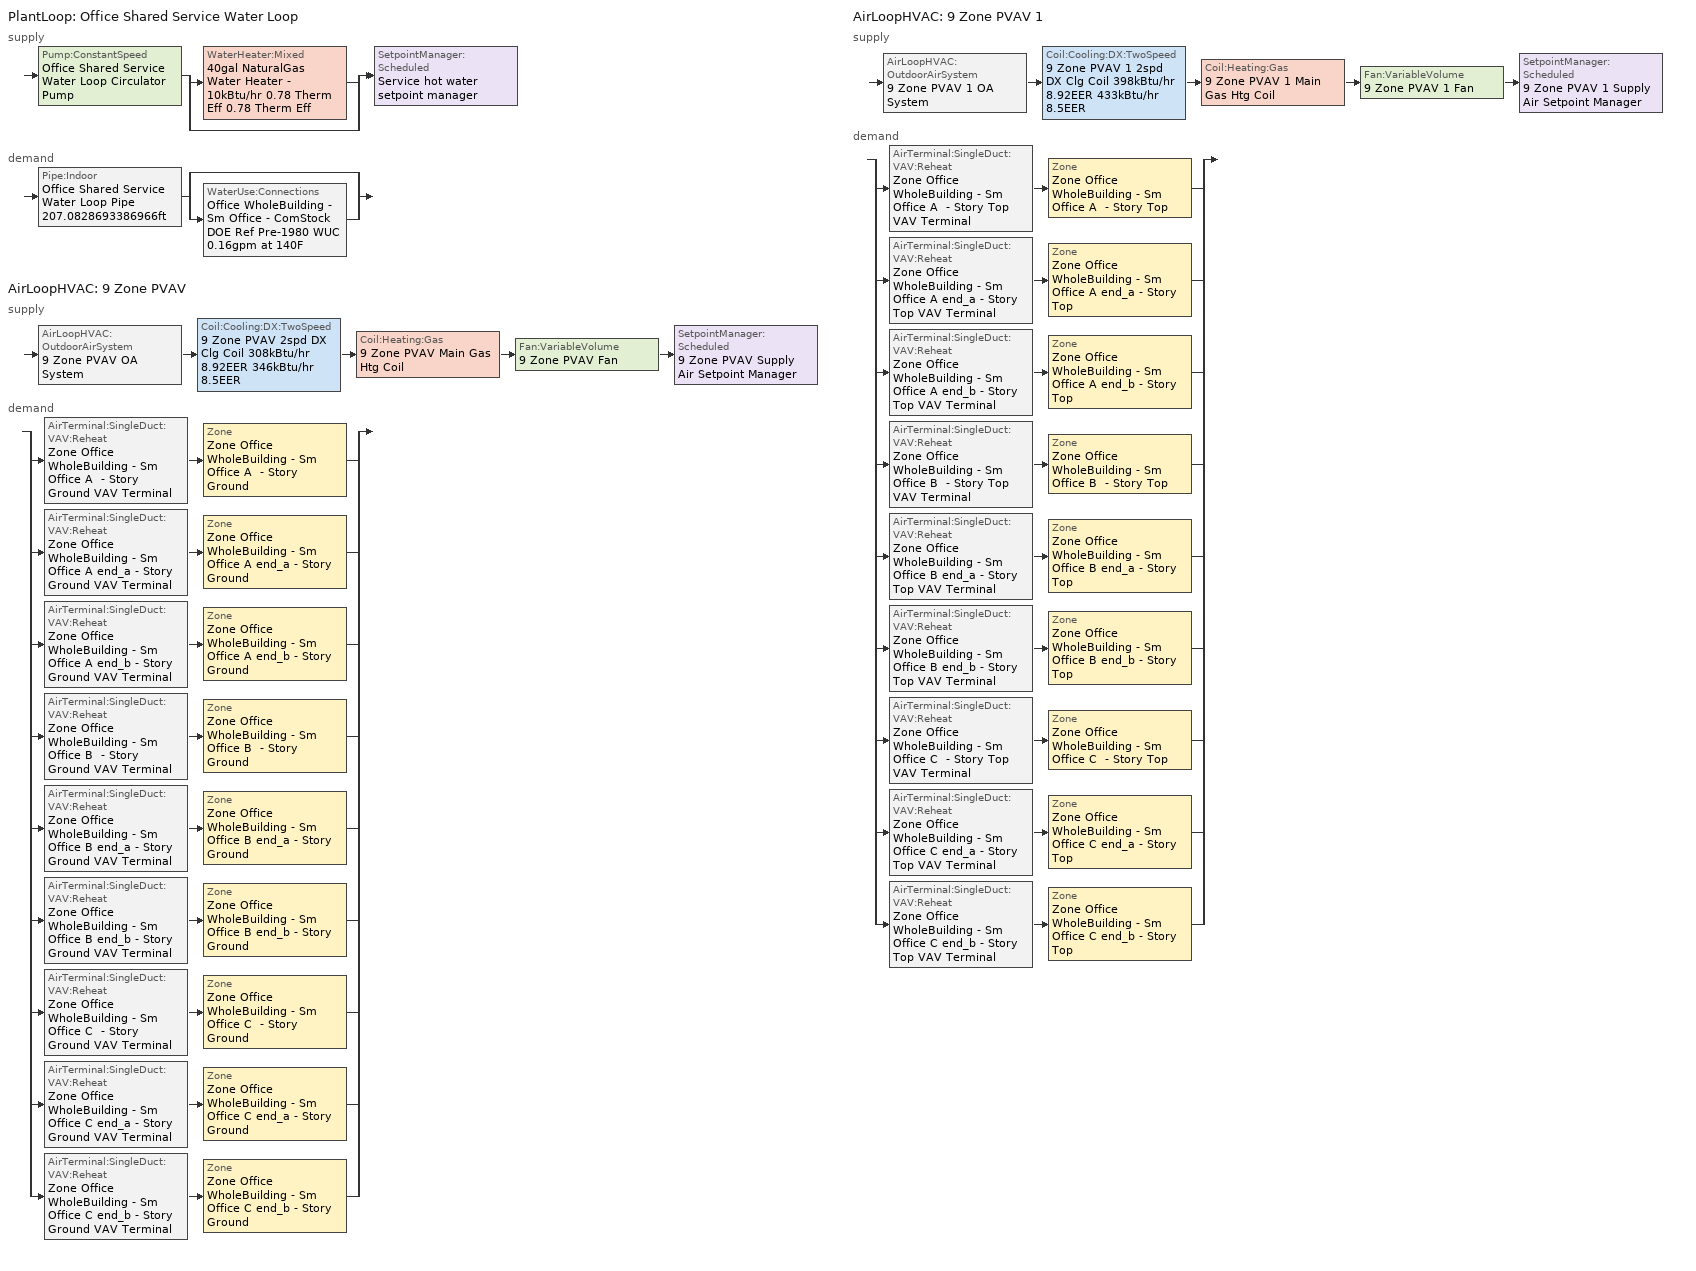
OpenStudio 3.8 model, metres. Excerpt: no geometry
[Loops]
PlantLoop 'Office Shared Service Water Loop'
 supply: Pump:ConstantSpeed 'Office Shared Service Water Loop Circulator Pump' > split
  | WaterHeater:Mixed '40gal NaturalGas Water Heater - 10kBtu/hr 0.78 Therm Eff 0.78 Therm Eff'
  | bypass
  join > SetpointManager:Scheduled 'Service hot water setpoint manager'
 demand: Pipe:Indoor 'Office Shared Service Water Loop Pipe 207.0828693386966ft' > split
  | bypass
  | WaterUse:Connections 'Office WholeBuilding - Sm Office - ComStock DOE Ref Pre-1980 WUC 0.16gpm at 140F'
AirLoopHVAC '9 Zone PVAV'
 supply: AirLoopHVAC:OutdoorAirSystem '9 Zone PVAV OA System' > Coil:Cooling:DX:TwoSpeed '9 Zone PVAV 2spd DX Clg Coil 308kBtu/hr 8.92EER 346kBtu/hr 8.5EER' > Coil:Heating:Gas '9 Zone PVAV Main Gas Htg Coil' > Fan:VariableVolume '9 Zone PVAV Fan' > SetpointManager:Scheduled '9 Zone PVAV Supply Air Setpoint Manager'
 demand: split
  | AirTerminal:SingleDuct:VAV:Reheat 'Zone Office WholeBuilding - Sm Office A  - Story Ground VAV Terminal' > Zone 'Zone Office WholeBuilding - Sm Office A  - Story Ground'
  | AirTerminal:SingleDuct:VAV:Reheat 'Zone Office WholeBuilding - Sm Office A end_a - Story Ground VAV Terminal' > Zone 'Zone Office WholeBuilding - Sm Office A end_a - Story Ground'
  | AirTerminal:SingleDuct:VAV:Reheat 'Zone Office WholeBuilding - Sm Office A end_b - Story Ground VAV Terminal' > Zone 'Zone Office WholeBuilding - Sm Office A end_b - Story Ground'
  | AirTerminal:SingleDuct:VAV:Reheat 'Zone Office WholeBuilding - Sm Office B  - Story Ground VAV Terminal' > Zone 'Zone Office WholeBuilding - Sm Office B  - Story Ground'
  | AirTerminal:SingleDuct:VAV:Reheat 'Zone Office WholeBuilding - Sm Office B end_a - Story Ground VAV Terminal' > Zone 'Zone Office WholeBuilding - Sm Office B end_a - Story Ground'
  | AirTerminal:SingleDuct:VAV:Reheat 'Zone Office WholeBuilding - Sm Office B end_b - Story Ground VAV Terminal' > Zone 'Zone Office WholeBuilding - Sm Office B end_b - Story Ground'
  | AirTerminal:SingleDuct:VAV:Reheat 'Zone Office WholeBuilding - Sm Office C  - Story Ground VAV Terminal' > Zone 'Zone Office WholeBuilding - Sm Office C  - Story Ground'
  | AirTerminal:SingleDuct:VAV:Reheat 'Zone Office WholeBuilding - Sm Office C end_a - Story Ground VAV Terminal' > Zone 'Zone Office WholeBuilding - Sm Office C end_a - Story Ground'
  | AirTerminal:SingleDuct:VAV:Reheat 'Zone Office WholeBuilding - Sm Office C end_b - Story Ground VAV Terminal' > Zone 'Zone Office WholeBuilding - Sm Office C end_b - Story Ground'
AirLoopHVAC '9 Zone PVAV 1'
 supply: AirLoopHVAC:OutdoorAirSystem '9 Zone PVAV 1 OA System' > Coil:Cooling:DX:TwoSpeed '9 Zone PVAV 1 2spd DX Clg Coil 398kBtu/hr 8.92EER 433kBtu/hr 8.5EER' > Coil:Heating:Gas '9 Zone PVAV 1 Main Gas Htg Coil' > Fan:VariableVolume '9 Zone PVAV 1 Fan' > SetpointManager:Scheduled '9 Zone PVAV 1 Supply Air Setpoint Manager'
 demand: split
  | AirTerminal:SingleDuct:VAV:Reheat 'Zone Office WholeBuilding - Sm Office A  - Story Top VAV Terminal' > Zone 'Zone Office WholeBuilding - Sm Office A  - Story Top'
  | AirTerminal:SingleDuct:VAV:Reheat 'Zone Office WholeBuilding - Sm Office A end_a - Story Top VAV Terminal' > Zone 'Zone Office WholeBuilding - Sm Office A end_a - Story Top'
  | AirTerminal:SingleDuct:VAV:Reheat 'Zone Office WholeBuilding - Sm Office A end_b - Story Top VAV Terminal' > Zone 'Zone Office WholeBuilding - Sm Office A end_b - Story Top'
  | AirTerminal:SingleDuct:VAV:Reheat 'Zone Office WholeBuilding - Sm Office B  - Story Top VAV Terminal' > Zone 'Zone Office WholeBuilding - Sm Office B  - Story Top'
  | AirTerminal:SingleDuct:VAV:Reheat 'Zone Office WholeBuilding - Sm Office B end_a - Story Top VAV Terminal' > Zone 'Zone Office WholeBuilding - Sm Office B end_a - Story Top'
  | AirTerminal:SingleDuct:VAV:Reheat 'Zone Office WholeBuilding - Sm Office B end_b - Story Top VAV Terminal' > Zone 'Zone Office WholeBuilding - Sm Office B end_b - Story Top'
  | AirTerminal:SingleDuct:VAV:Reheat 'Zone Office WholeBuilding - Sm Office C  - Story Top VAV Terminal' > Zone 'Zone Office WholeBuilding - Sm Office C  - Story Top'
  | AirTerminal:SingleDuct:VAV:Reheat 'Zone Office WholeBuilding - Sm Office C end_a - Story Top VAV Terminal' > Zone 'Zone Office WholeBuilding - Sm Office C end_a - Story Top'
  | AirTerminal:SingleDuct:VAV:Reheat 'Zone Office WholeBuilding - Sm Office C end_b - Story Top VAV Terminal' > Zone 'Zone Office WholeBuilding - Sm Office C end_b - Story Top'
[SizingPeriod:DesignDay] Barometric Pressure {Pa}=100523; Wind Speed {m/s}=3.3; Wind Direction {deg}=350; Rain Indicator=No; Snow Indicator=No; Day of Month=21; Day Type=SummerDesignDay; Daylight Saving Time Indicator=No; Humidity Condition Type=Wetbulb; Dry-Bulb Temperature Range Modifier Type=DefaultMultipliers; Solar Model Indicator=ASHRAETau
Name | Maximum Dry-Bulb Temperature {C} | Daily Dry-Bulb Temperature Range {deltaC} | Month | Wetbulb or DewPoint at Maximum Dry-Bulb {C} | ASHRAE Clear Sky Optical Depth for Beam Irradiance | ASHRAE Clear Sky Optical Depth for Diffuse Irradiance
Mobile Bates Field October .4% Condns DB=>MCWB 1 | 31.2 | 11.4 | 10 | 23 | 0.371 | 2.55
Mobile Bates Field September .4% Condns DB=>MCWB 1 | 34.2 | 9.7 | 9 | 23.9 | 0.401 | 2.441
[Construction]
Copper pipe 0.75in type L with 0.5in fiberglass batt: Fiberglass batt 0.5in, Copper pipe 0.75in type L
[Material] Roughness=Smooth; Thermal Absorptance=0.9; Solar Absorptance=0.7; Visible Absorptance=0.7
Name | Thickness {m} | Conductivity {W/m-K} | Density {kg/m3} | Specific Heat {J/kg-K}
Copper pipe 0.75in type L | 0.001143 | 386 | 8906.27 | 385.1856
Fiberglass batt 0.5in | 0.0127 | 0.0663448 | 11.2129 | 837.36
[Sizing:Zone] Zone Cooling Design Supply Air Temperature Input Method=SupplyAirTemperature; Zone Cooling Design Supply Air Temperature {C}=12.7778; Zone Cooling Design Supply Air Temperature Difference {deltaC}=11.11; Zone Heating Design Supply Air Temperature Input Method=SupplyAirTemperature; Zone Heating Design Supply Air Temperature {C}=50; Zone Heating Design Supply Air Temperature Difference {deltaC}=11.11; Zone Cooling Design Supply Air Humidity Ratio {kg-H2O/kg-air}=0.0085; Zone Heating Design Supply Air Humidity Ratio {kg-H2O/kg-air}=0.008; Cooling Design Air Flow Method=DesignDay; Heating Design Air Flow Method=DesignDay; Account for Dedicated Outdoor Air System=No; Dedicated Outdoor Air System Control Strategy=NeutralSupplyAir; Dedicated Outdoor Air Low Setpoint Temperature for Design {C}=autosize; Dedicated Outdoor Air High Setpoint Temperature for Design {C}=autosize; Zone Load Sizing Method=Sensible Load Only No Latent Load; Zone Latent Cooling Design Supply Air Humidity Ratio Input Method=HumidityRatioDifference; Zone Cooling Design Supply Air Humidity Ratio Difference {kgWater/kgDryAir}=0.005; Zone Latent Heating Design Supply Air Humidity Ratio Input Method=HumidityRatioDifference; Zone Humidification Design Supply Air Humidity Ratio Difference {kgWater/kgDryAir}=0.005
Zone Office WholeBuilding - Sm Office A end_a - Story Ground; Zone Office WholeBuilding - Sm Office B end_a - Story Ground; Zone Office WholeBuilding - Sm Office C end_a - Story Ground; Zone Office WholeBuilding - Sm Office A  - Story Ground; Zone Office WholeBuilding - Sm Office B  - Story Ground; Zone Office WholeBuilding - Sm Office C  - Story Ground; Zone Office WholeBuilding - Sm Office A end_b - Story Ground; Zone Office WholeBuilding - Sm Office B end_b - Story Ground; Zone Office WholeBuilding - Sm Office C end_b - Story Ground; Zone Office WholeBuilding - Sm Office A end_a - Story Top; Zone Office WholeBuilding - Sm Office B end_a - Story Top; Zone Office WholeBuilding - Sm Office C end_a - Story Top; Zone Office WholeBuilding - Sm Office A  - Story Top; Zone Office WholeBuilding - Sm Office B  - Story Top; Zone Office WholeBuilding - Sm Office C  - Story Top; Zone Office WholeBuilding - Sm Office A end_b - Story Top; Zone Office WholeBuilding - Sm Office B end_b - Story Top; Zone Office WholeBuilding - Sm Office C end_b - Story Top
[Zone equipment]
Zone Office WholeBuilding - Sm Office A end_a - Story Ground: Zone Office WholeBuilding - Sm Office A end_a - Story Ground VAV Terminal
Zone Office WholeBuilding - Sm Office B end_a - Story Ground: Zone Office WholeBuilding - Sm Office B end_a - Story Ground VAV Terminal
Zone Office WholeBuilding - Sm Office C end_a - Story Ground: Zone Office WholeBuilding - Sm Office C end_a - Story Ground VAV Terminal
Zone Office WholeBuilding - Sm Office A  - Story Ground: Zone Office WholeBuilding - Sm Office A  - Story Ground VAV Terminal
Zone Office WholeBuilding - Sm Office B  - Story Ground: Zone Office WholeBuilding - Sm Office B  - Story Ground VAV Terminal
Zone Office WholeBuilding - Sm Office C  - Story Ground: Zone Office WholeBuilding - Sm Office C  - Story Ground VAV Terminal
Zone Office WholeBuilding - Sm Office A end_b - Story Ground: Zone Office WholeBuilding - Sm Office A end_b - Story Ground VAV Terminal
Zone Office WholeBuilding - Sm Office B end_b - Story Ground: Zone Office WholeBuilding - Sm Office B end_b - Story Ground VAV Terminal
Zone Office WholeBuilding - Sm Office C end_b - Story Ground: Zone Office WholeBuilding - Sm Office C end_b - Story Ground VAV Terminal
Zone Office WholeBuilding - Sm Office A end_a - Story Top: Zone Office WholeBuilding - Sm Office A end_a - Story Top VAV Terminal
Zone Office WholeBuilding - Sm Office B end_a - Story Top: Zone Office WholeBuilding - Sm Office B end_a - Story Top VAV Terminal
Zone Office WholeBuilding - Sm Office C end_a - Story Top: Zone Office WholeBuilding - Sm Office C end_a - Story Top VAV Terminal
Zone Office WholeBuilding - Sm Office A  - Story Top: Zone Office WholeBuilding - Sm Office A  - Story Top VAV Terminal
Zone Office WholeBuilding - Sm Office B  - Story Top: Zone Office WholeBuilding - Sm Office B  - Story Top VAV Terminal
Zone Office WholeBuilding - Sm Office C  - Story Top: Zone Office WholeBuilding - Sm Office C  - Story Top VAV Terminal
Zone Office WholeBuilding - Sm Office A end_b - Story Top: Zone Office WholeBuilding - Sm Office A end_b - Story Top VAV Terminal
Zone Office WholeBuilding - Sm Office B end_b - Story Top: Zone Office WholeBuilding - Sm Office B end_b - Story Top VAV Terminal
Zone Office WholeBuilding - Sm Office C end_b - Story Top: Zone Office WholeBuilding - Sm Office C end_b - Story Top VAV Terminal
[WaterUse:Connections]
Office WholeBuilding - Sm Office - ComStock DOE Ref Pre-1980 WUC 0.16gpm at 140F: Drain Water Heat Exchanger Type=None; Drain Water Heat Exchanger Destination=Plant; Water Use Equipment Name 1=Office WholeBuilding - Sm Office - ComStock DOE Ref Pre-1980 Service Water Use 0.16gpm at 140F
[WaterUse:Equipment:Definition]
Office WholeBuilding - Sm Office - ComStock DOE Ref Pre-1980 Service Water Use Def 0.16gpm: Peak Flow Rate {m3/s}=1.00334e-05; Target Temperature Schedule=Mixed Water At Faucet Temp - 140F; Sensible Fraction Schedule=Fraction Sensible - 0.2; Latent Fraction Schedule=Fraction Latent - 0.05
[WaterUse:Equipment]
Office WholeBuilding - Sm Office - ComStock DOE Ref Pre-1980 Service Water Use 0.16gpm at 140F: Water Use Equipment Definition=Office WholeBuilding - Sm Office - ComStock DOE Ref Pre-1980 Service Water Use Def 0.16gpm; Flow Rate Fraction Schedule=OfficeSmall BLDG_SWH_SCH
[PlantLoop]
Office Shared Service Water Loop: Glycol Concentration=0; Maximum Loop Temperature {C}=60; Minimum Loop Temperature {C}=10; Maximum Loop Flow Rate {m3/s}=1.00334e-05; Plant Loop Volume {m3}=0.00120401; Load Distribution Scheme=Optimal
[Sizing:Plant]
Office Shared Service Water Loop: Loop Type=Heating; Design Loop Exit Temperature {C}=60; Loop Design Temperature Difference {deltaC}=5; Sizing Option=NonCoincident; Zone Timesteps in Averaging Window=1; Coincident Sizing Factor Mode=None
[SetpointManager:Scheduled] Control Variable=Temperature
Name | Schedule | Setpoint Node or NodeList
Service hot water setpoint manager | Service Water Loop Temp - 140F | Office Shared Service Water Loop Supply Outlet Node
9 Zone PVAV Supply Air Setpoint Manager | Supply Air Temp - 55.0F | 9 Zone PVAV Supply Outlet Node
9 Zone PVAV 1 Supply Air Setpoint Manager | Supply Air Temp - 55.0F | 9 Zone PVAV 1 Supply Outlet Node
[Pump:ConstantSpeed]
Office Shared Service Water Loop Circulator Pump: Rated Flow Rate {m3/s}=1.00334e-05; Rated Pump Head {Pa}=29890.7; Rated Power Consumption {W}=0.466054; Motor Efficiency=0.825; Fraction of Motor Inefficiencies to Fluid Stream=0; Pump Control Type=Intermittent; Design Power Sizing Method=PowerPerFlowPerPressure; Design Electric Power per Unit Flow Rate {W/(m3/s)}=348701.1; Design Shaft Power per Unit Flow Rate per Unit Head {W-s/m3-Pa}=1.28205
[WaterHeater:Mixed]
40gal NaturalGas Water Heater - 10kBtu/hr 0.78 Therm Eff 0.78 Therm Eff: Tank Volume {m3}=0.151416; Setpoint Temperature Schedule=Service Water Loop Temp - 140F; Deadband Temperature Difference {deltaC}=2; Maximum Temperature Limit {C}=60; Heater Control Type=Cycle; Heater Maximum Capacity {W}=2936.3; Heater Fuel Type=NaturalGas; Heater Thermal Efficiency=0.78; Off Cycle Parasitic Fuel Consumption Rate {W}=0; Off Cycle Parasitic Fuel Type=NaturalGas; Off Cycle Parasitic Heat Fraction to Tank=0; On Cycle Parasitic Fuel Consumption Rate {W}=0; On Cycle Parasitic Fuel Type=NaturalGas; On Cycle Parasitic Heat Fraction to Tank=0; Ambient Temperature Indicator=Schedule; Ambient Temperature Schedule=Water Heater Ambient Temp Schedule - 70.0f; Off Cycle Loss Coefficient to Ambient Temperature {W/K}=5.99799; On Cycle Loss Coefficient to Ambient Temperature {W/K}=5.99799; Use Side Effectiveness=1; Source Side Effectiveness=1; Use Side Design Flow Rate {m3/s}=autosize; Source Side Design Flow Rate {m3/s}=autosize; Indirect Water Heating Recovery Time {hr}=1.5; Source Side Flow Control Mode=IndirectHeatPrimarySetpoint
[WaterHeater:Sizing]
40gal NaturalGas Water Heater - 10kBtu/hr 0.78 Therm Eff 0.78 Therm Eff: Design Mode=PeakDraw; Time Storage Can Meet Peak Draw {hr}=0.538503; Time for Tank Recovery {hr}=0; Nominal Tank Volume for Autosizing Plant Connections {m3}=1
[Pipe:Indoor]
Office Shared Service Water Loop Pipe 207.0828693386966ft: Construction=Copper pipe 0.75in type L with 0.5in fiberglass batt; Environment Type=Schedule; Ambient Temperature Schedule=Office Shared Service Water Loop Piping Air Temp - 70F; Ambient Air Velocity Schedule=Office Shared Service Water Loop Piping Air Velocity - 0.67mph; Pipe Inside Diameter {m}=0.019939; Pipe Length {m}=63.1189
[AirLoopHVAC] Design Return Air Flow Fraction of Supply Air Flow=1
Name | Availability Schedule | Design Supply Air Flow Rate {m3/s}
9 Zone PVAV | 9 Zone PVAV Occ Sch | 4.59285
9 Zone PVAV 1 | 9 Zone PVAV 1 Occ Sch | 7.10367
[Sizing:System] Type of Load to Size On=Sensible; Central Heating Maximum System Air Flow Ratio=0.3; Preheat Design Temperature {C}=7.22222; Preheat Design Humidity Ratio {kg-H2O/kg-Air}=0.008; Precool Design Temperature {C}=12.7778; Precool Design Humidity Ratio {kg-H2O/kg-Air}=0.008; Central Cooling Design Supply Air Temperature {C}=12.7778; Central Heating Design Supply Air Temperature {C}=12.7778; Sizing Option=Coincident; 100% Outdoor Air in Cooling=No; 100% Outdoor Air in Heating=No; Central Cooling Design Supply Air Humidity Ratio {kg-H2O/kg-Air}=0.0085; Central Heating Design Supply Air Humidity Ratio {kg-H2O/kg-Air}=0.008; Cooling Design Air Flow Method=DesignDay; Heating Design Air Flow Method=DesignDay; System Outdoor Air Method=ZoneSum; Zone Maximum Outdoor Air Fraction=1; Cooling Supply Air Flow Rate Per Floor Area {m3/s-m2}=0.00996765; Cooling Fraction of Autosized Cooling Supply Air Flow Rate=1; Cooling Supply Air Flow Rate Per Unit Cooling Capacity {m3/s-W}=3.94755e-05; Heating Supply Air Flow Rate Per Floor Area {m3/s-m2}=0.00996765; Heating Fraction of Autosized Heating Supply Air Flow Rate=1; Heating Fraction of Autosized Cooling Supply Air Flow Rate=1; Heating Supply Air Flow Rate Per Unit Heating Capacity {m3/s-W}=3.15882e-05; Cooling Design Capacity Method=CoolingDesignCapacity; Cooling Design Capacity Per Floor Area {W/m2}=234.7; Fraction of Autosized Cooling Design Capacity=1; Heating Design Capacity Method=HeatingDesignCapacity; Heating Design Capacity Per Floor Area {W/m2}=157; Fraction of Autosized Heating Design Capacity=1; Central Cooling Capacity Control Method=OnOff; Occupant Diversity=1
Name | Design Outdoor Air Flow Rate {m3/s} | Cooling Design Capacity {W} | Heating Design Capacity {W}
9 Zone PVAV | 4.59285 | 53123.94 | 4919.42
9 Zone PVAV 1 | 7.10367 | 78428.69 | 2080.62
[Fan:VariableVolume] Availability Schedule=Always On Discrete; Fan Total Efficiency=0.5915; Pressure Rise {Pa}=1574.24; Fan Power Minimum Flow Rate Input Method=Fraction; Fan Power Minimum Flow Fraction=0.25; Fan Power Minimum Air Flow Rate {m3/s}=0; Motor Efficiency=0.91; Motor In Airstream Fraction=1; Fan Power Coefficient 1=0.189848; Fan Power Coefficient 2=0.31447; Fan Power Coefficient 3=0.495682; Fan Power Coefficient 4=0; Fan Power Coefficient 5=0
Name | Maximum Flow Rate {m3/s}
9 Zone PVAV Fan | 4.59285
9 Zone PVAV 1 Fan | 7.10367
[Coil:Heating:Gas] Availability Schedule=Always On Discrete; Gas Burner Efficiency=0.8; Nominal Capacity {W}=0; On Cycle Parasitic Electric Load {W}=0; Off Cycle Parasitic Gas Load {W}=0
9 Zone PVAV Main Gas Htg Coil; 9 Zone PVAV 1 Main Gas Htg Coil
[Coil:Cooling:DX:TwoSpeed] Availability Schedule=Always On Discrete; Rated High Speed COP {W/W}=2.96645; Rated High Speed Evaporator Fan Power Per Volume Flow Rate 2017 {W/(m3/s)}=773.3; Rated High Speed Evaporator Fan Power Per Volume Flow Rate 2023 {W/(m3/s)}=934.4; Unit Internal Static Air Pressure {Pa}=773.3; Total Cooling Capacity Function of Temperature Curve=DOE Ref DX Clg Coil Cool-Cap-fT; Total Cooling Capacity Function of Flow Fraction Curve=DOE Ref DX Clg Coil Cool-CAP-fFlow; Energy Input Ratio Function of Temperature Curve=DOE Ref DX Clg Coil Cool-EIR-fT; Energy Input Ratio Function of Flow Fraction Curve=DOE Ref DX Clg Coil Cool-EIR-fFlow; Part Load Fraction Correlation Curve=DOE Ref DX Clg Coil Cool-PLF-fPLR; Rated Low Speed COP {W/W}=2.96645; Rated Low Speed Evaporator Fan Power Per Volume Flow Rate 2017 {W/(m3/s)}=773.3; Rated Low Speed Evaporator Fan Power Per Volume Flow Rate 2023 {W/(m3/s)}=934.4; Low Speed Total Cooling Capacity Function of Temperature Curve=DOE Ref DX Clg Coil Cool-Cap-fT; Low Speed Energy Input Ratio Function of Temperature Curve=DOE Ref DX Clg Coil Cool-EIR-fT; Condenser Type=AirCooled; Minimum Outdoor Dry-Bulb Temperature for Compressor Operation {C}=-25; High Speed Evaporative Condenser Effectiveness=0.9; High Speed Evaporative Condenser Air Flow Rate {m3/s}=Autosize; High Speed Evaporative Condenser Pump Rated Power Consumption {W}=Autosize; Low Speed Evaporative Condenser Effectiveness=0.9; Low Speed Evaporative Condenser Air Flow Rate {m3/s}=Autosize; Low Speed Evaporative Condenser Pump Rated Power Consumption {W}=Autosize; Basin Heater Capacity {W/K}=0; Basin Heater Setpoint Temperature {C}=2
Name | Rated High Speed Total Cooling Capacity {W} | Rated High Speed Sensible Heat Ratio | Rated High Speed Air Flow Rate {m3/s} | Rated Low Speed Total Cooling Capacity {W} | Rated Low Speed Sensible Heat Ratio | Rated Low Speed Air Flow Rate {m3/s}
9 Zone PVAV 2spd DX Clg Coil 308kBtu/hr 8.92EER 346kBtu/hr 8.5EER | 85549.9 | 0.800734 | 4.59285 | 28513.8 | 0.800734 | 1.5308
9 Zone PVAV 1 2spd DX Clg Coil 398kBtu/hr 8.92EER 433kBtu/hr 8.5EER | 124275 | 0.800881 | 7.10367 | 41420.8 | 0.800881 | 2.36765
[Controller:OutdoorAir] Minimum Outdoor Air Flow Rate {m3/s}=0.412954; Economizer Control Type=NoEconomizer; Economizer Control Action Type=ModulateFlow; Economizer Maximum Limit Dry-Bulb Temperature {C}=28; Economizer Maximum Limit Enthalpy {J/kg}=64000; Lockout Type=LockoutWithCompressor; Minimum Limit Type=FixedMinimum; High Humidity Control=No; Heat Recovery Bypass Control Type=BypassWhenWithinEconomizerLimits; Economizer Operation Staging=InterlockedWithMechanicalCooling
Name | Maximum Outdoor Air Flow Rate {m3/s} | Minimum Outdoor Air Schedule | Controller Mechanical Ventilation
9 Zone PVAV OA Controller | 4.59285 | 9 Zone PVAV_night_ventcycle_schedule | 9 Zone PVAV Mechanical Ventilation Controller
9 Zone PVAV 1 OA Controller | 7.10367 | 9 Zone PVAV 1_night_ventcycle_schedule | 9 Zone PVAV 1 Mechanical Ventilation Controller
[Controller:MechanicalVentilation] Availability Schedule=Always On Discrete; System Outdoor Air Method=ZoneSum
9 Zone PVAV Mechanical Ventilation Controller; 9 Zone PVAV 1 Mechanical Ventilation Controller
[AirLoopHVAC:OutdoorAirSystem]
Name | Controller
9 Zone PVAV OA System | 9 Zone PVAV OA Controller
9 Zone PVAV 1 OA System | 9 Zone PVAV 1 OA Controller
[AvailabilityManager:NightCycle] Applicability Schedule=Always On Discrete; Control Type=CycleOnAny; Thermostat Tolerance {deltaC}=1; Cycling Run Time {s}=1800
Availability Manager Night Cycle 1; Availability Manager Night Cycle 2
[Coil:Heating:Electric] Availability Schedule=Always On Discrete; Efficiency=1
Name | Nominal Capacity {W}
Zone Office WholeBuilding - Sm Office A  - Story Ground Electric Reheat Coil | 6447.54
Zone Office WholeBuilding - Sm Office A end_a - Story Ground Electric Reheat Coil | 3397.06
Zone Office WholeBuilding - Sm Office A end_b - Story Ground Electric Reheat Coil | 3834.52
Zone Office WholeBuilding - Sm Office B  - Story Ground Electric Reheat Coil | 13332.3
Zone Office WholeBuilding - Sm Office B end_a - Story Ground Electric Reheat Coil | 11732.5
Zone Office WholeBuilding - Sm Office B end_b - Story Ground Electric Reheat Coil | 12948.7
Zone Office WholeBuilding - Sm Office C  - Story Ground Electric Reheat Coil | 12278.7
Zone Office WholeBuilding - Sm Office C end_a - Story Ground Electric Reheat Coil | 3971.25
Zone Office WholeBuilding - Sm Office C end_b - Story Ground Electric Reheat Coil | 4581.48
Zone Office WholeBuilding - Sm Office A  - Story Top Electric Reheat Coil | 10068.4
Zone Office WholeBuilding - Sm Office A end_a - Story Top Electric Reheat Coil | 4740.38
Zone Office WholeBuilding - Sm Office A end_b - Story Top Electric Reheat Coil | 5499.69
Zone Office WholeBuilding - Sm Office B  - Story Top Electric Reheat Coil | 26810.2
Zone Office WholeBuilding - Sm Office B end_a - Story Top Electric Reheat Coil | 17343.7
Zone Office WholeBuilding - Sm Office B end_b - Story Top Electric Reheat Coil | 19957.1
Zone Office WholeBuilding - Sm Office C  - Story Top Electric Reheat Coil | 18177.1
Zone Office WholeBuilding - Sm Office C end_a - Story Top Electric Reheat Coil | 5501.06
Zone Office WholeBuilding - Sm Office C end_b - Story Top Electric Reheat Coil | 6393.94
[AirTerminal:SingleDuct:VAV:Reheat] Availability Schedule=Always On Discrete; Zone Minimum Air Flow Input Method=Constant; Constant Minimum Air Flow Fraction=0.3; Maximum Hot Water or Steam Flow Rate {m3/s}=AutoSize; Minimum Hot Water or Steam Flow Rate {m3/s}=0; Convergence Tolerance=0.001; Damper Heating Action=Normal; Maximum Flow per Zone Floor Area During Reheat {m3/s-m2}=AutoSize; Maximum Flow Fraction During Reheat=AutoSize; Maximum Reheat Air Temperature {C}=50; Control For Outdoor Air=No
Name | Maximum Air Flow Rate {m3/s} | Fixed Minimum Air Flow Rate {m3/s} | Reheat Coil
Zone Office WholeBuilding - Sm Office A  - Story Ground VAV Terminal | 0.473923 | 0.142177 | Zone Office WholeBuilding - Sm Office A  - Story Ground Electric Reheat Coil
Zone Office WholeBuilding - Sm Office A end_a - Story Ground VAV Terminal | 0.249699 | 0.0749097 | Zone Office WholeBuilding - Sm Office A end_a - Story Ground Electric Reheat Coil
Zone Office WholeBuilding - Sm Office A end_b - Story Ground VAV Terminal | 0.281854 | 0.0845563 | Zone Office WholeBuilding - Sm Office A end_b - Story Ground Electric Reheat Coil
Zone Office WholeBuilding - Sm Office B  - Story Ground VAV Terminal | 0.979985 | 0.293995 | Zone Office WholeBuilding - Sm Office B  - Story Ground Electric Reheat Coil
Zone Office WholeBuilding - Sm Office B end_a - Story Ground VAV Terminal | 0.86239 | 0.258717 | Zone Office WholeBuilding - Sm Office B end_a - Story Ground Electric Reheat Coil
Zone Office WholeBuilding - Sm Office B end_b - Story Ground VAV Terminal | 0.95179 | 0.285537 | Zone Office WholeBuilding - Sm Office B end_b - Story Ground Electric Reheat Coil
Zone Office WholeBuilding - Sm Office C  - Story Ground VAV Terminal | 0.902536 | 0.270761 | Zone Office WholeBuilding - Sm Office C  - Story Ground Electric Reheat Coil
Zone Office WholeBuilding - Sm Office C end_a - Story Ground VAV Terminal | 0.291905 | 0.0875714 | Zone Office WholeBuilding - Sm Office C end_a - Story Ground Electric Reheat Coil
Zone Office WholeBuilding - Sm Office C end_b - Story Ground VAV Terminal | 0.336759 | 0.101028 | Zone Office WholeBuilding - Sm Office C end_b - Story Ground Electric Reheat Coil
Zone Office WholeBuilding - Sm Office A  - Story Top VAV Terminal | 0.740075 | 0.222023 | Zone Office WholeBuilding - Sm Office A  - Story Top Electric Reheat Coil
Zone Office WholeBuilding - Sm Office A end_a - Story Top VAV Terminal | 0.348439 | 0.104532 | Zone Office WholeBuilding - Sm Office A end_a - Story Top Electric Reheat Coil
Zone Office WholeBuilding - Sm Office A end_b - Story Top VAV Terminal | 0.404252 | 0.121276 | Zone Office WholeBuilding - Sm Office A end_b - Story Top Electric Reheat Coil
Zone Office WholeBuilding - Sm Office B  - Story Top VAV Terminal | 1.97067 | 0.591201 | Zone Office WholeBuilding - Sm Office B  - Story Top Electric Reheat Coil
Zone Office WholeBuilding - Sm Office B end_a - Story Top VAV Terminal | 1.27484 | 0.382451 | Zone Office WholeBuilding - Sm Office B end_a - Story Top Electric Reheat Coil
Zone Office WholeBuilding - Sm Office B end_b - Story Top VAV Terminal | 1.46693 | 0.44008 | Zone Office WholeBuilding - Sm Office B end_b - Story Top Electric Reheat Coil
Zone Office WholeBuilding - Sm Office C  - Story Top VAV Terminal | 1.3361 | 0.40083 | Zone Office WholeBuilding - Sm Office C  - Story Top Electric Reheat Coil
Zone Office WholeBuilding - Sm Office C end_a - Story Top VAV Terminal | 0.404352 | 0.121306 | Zone Office WholeBuilding - Sm Office C end_a - Story Top Electric Reheat Coil
Zone Office WholeBuilding - Sm Office C end_b - Story Top VAV Terminal | 0.469983 | 0.140995 | Zone Office WholeBuilding - Sm Office C end_b - Story Top Electric Reheat Coil
[Schedule:Ruleset]
Name | Default Day Schedule | Summer Design Day Schedule | Winter Design Day Schedule
OfficeSmall BLDG_SWH_SCH | OfficeSmall BLDG_SWH_SCH Default | OfficeSmall BLDG_SWH_SCH Summer Design Day | OfficeSmall BLDG_SWH_SCH Winter Design Day
Fraction Sensible - 0.2 | Fraction Sensible - 0.2 Default
Fraction Latent - 0.05 | Fraction Latent - 0.05 Default
Mixed Water At Faucet Temp - 140F | Mixed Water At Faucet Temp - 140F Default
Service Water Loop Temp - 140F | Service Water Loop Temp - 140F Default
Water Heater Ambient Temp Schedule - 70.0f | Water Heater Ambient Temp Schedule - 70.0f Default
Office Shared Service Water Loop Piping Air Temp - 70F | Office Shared Service Water Loop Piping Air Temp - 70F Default
Office Shared Service Water Loop Piping Air Velocity - 0.67mph | Office Shared Service Water Loop Piping Air Velocity - 0.67mph Default
Supply Air Temp - 55.0F | Supply Air Temp - 55.0F Default
9 Zone PVAV Occ Sch | 9 Zone PVAV Occ Sch Default | 9 Zone PVAV Occ Sch Summer Design Day | 9 Zone PVAV Occ Sch Winter Design Day
9 Zone PVAV 1 Occ Sch | 9 Zone PVAV 1 Occ Sch Default | 9 Zone PVAV 1 Occ Sch Summer Design Day | 9 Zone PVAV 1 Occ Sch Winter Design Day
[Schedule:Day]
OfficeSmall BLDG_SWH_SCH Default; autogen OfficeSmall BLDG_SWH_SCH 1_day_sch: Average, 24, 0, 0
OfficeSmall BLDG_SWH_SCH Winter Design Day; OfficeSmall BLDG_SWH_SCH Summer Design Day: 7, 0, 0, 8, 0, 0.27, 9, 0, 0.55, 11, 0, 0.64, 12, 0, 0.82, 13, 0, 1, 14, 0, 0.91, 16, 0, 0.55, 17, 0, 0.73, 19, 0, 0.37, 20, 0, 0.18, 21, 0, 0.27, 22, 0, 0.09, 24, 0, 0
OfficeSmall BLDG_SWH_SCH WntrDsn|SmrDsn|Wkdy Day: Average, 7, 30, 0, 7, 45, 0.0675, 8, 0, 0.135, 8, 15, 0.2025, 8, 30, 0.27, 8, 45, 0.34, 9, 0, 0.41, 9, 15, 0.48, 9, 30, 0.55, 9, 45, 0.6175, 10, 0, 0.685, 10, 15, 0.7525, 10, 30, 0.82, 10, 45, 0.865, 11, 0, 0.91, 11, 15, 0.955, 11, 30, 1, 11, 45, 0.9775, 12, 0, 0.955, 12, 15, 0.9325, 12, 30, 0.91, 12, 45, 0.865, 13, 0, 0.82, 13, 15, 0.775, 13, 30, 0.73, 13, 45, 0.64, 14, 0, 0.55, 14, 15, 0.46, 14, 30, 0.37, 15, 30, 0.37, 15, 45, 0.3225, 16, 0, 0.275, 16, 15, 0.2275, 16, 30, 0.18, 16, 45, 0.2025, 17, 0, 0.225, 17, 15, 0.2475, 17, 30, 0.27, 17, 45, 0.225, 18, 0, 0.18, 18, 15, 0.135, 18, 30, 0.09, 18, 45, 0.0675, 19, 0, 0.045, 19, 15, 0.0225, 19, 30, 0, 24, 0, 0
Fraction Sensible - 0.2 Default: 24, 0, 0.2
Fraction Latent - 0.05 Default: 24, 0, 0.05
Mixed Water At Faucet Temp - 140F Default; Service Water Loop Temp - 140F Default: 24, 0, 60
Water Heater Ambient Temp Schedule - 70.0f Default; Office Shared Service Water Loop Piping Air Temp - 70F Default: 24, 0, 21.1111
Office Shared Service Water Loop Piping Air Velocity - 0.67mph Default: 24, 0, 0.3
Supply Air Temp - 55.0F Default; autogen Supply Air Temp - 55.0F 0_day_sch; autogen Supply Air Temp - 55.0F 1_day_sch: Average, 24, 0, 12.7778
9 Zone PVAV Occ Sch Default; 9 Zone PVAV 1 Occ Sch Default: 7, 45, 0, 15, 15, 1, 24, 0, 0
9 Zone PVAV Occ Sch Winter Design Day; 9 Zone PVAV Occ Sch Summer Design Day; 9 Zone PVAV 1 Occ Sch Winter Design Day; 9 Zone PVAV 1 Occ Sch Summer Design Day: 24, 0, 1
9 Zone PVAV Occ Sch Saturday; 9 Zone PVAV 1 Occ Sch Saturday: 8, 15, 0, 11, 22, 1, 24, 0, 0
9 Zone PVAV Occ Sch Sunday; 9 Zone PVAV 1 Occ Sch Sunday: 24, 0, 0
[Schedule:Rule]
Schedule Rule 12: Schedule Ruleset=OfficeSmall BLDG_SWH_SCH; Rule Order=0; Day Schedule=OfficeSmall BLDG_SWH_SCH WntrDsn|SmrDsn|Wkdy Day; Apply Monday=Yes; Apply Tuesday=Yes; Apply Wednesday=Yes; Apply Thursday=Yes; Apply Friday=Yes; Date Specification Type=DateRange; Start Month=1; Start Day=1; End Month=12; End Day=31
autogen OfficeSmall BLDG_SWH_SCH 1: Schedule Ruleset=OfficeSmall BLDG_SWH_SCH; Rule Order=1; Day Schedule=autogen OfficeSmall BLDG_SWH_SCH 1_day_sch; Apply Monday=Yes; Apply Tuesday=Yes; Apply Wednesday=Yes; Apply Thursday=Yes; Apply Friday=Yes; Date Specification Type=SpecificDates; Apply Sunday=Yes; Apply Saturday=Yes; Specific Month 1=1; Specific Day 1=7; Specific Month 2=1; Specific Day 2=14; Specific Month 3=1; Specific Day 3=21; Specific Month 4=1; Specific Day 4=28; Specific Month 5=2; Specific Day 5=4; Specific Month 6=2; Specific Day 6=11; Specific Month 7=2; Specific Day 7=18; Specific Month 8=2; Specific Day 8=25; Specific Month 9=3; Specific Day 9=4; Specific Month 10=3; Specific Day 10=11; Specific Month 11=3; Specific Day 11=18; Specific Month 12=3; Specific Day 12=25; Specific Month 13=4; Specific Day 13=1; Specific Month 14=4; Specific Day 14=8; Specific Month 15=4; Specific Day 15=15; Specific Month 16=4; Specific Day 16=22; Specific Month 17=4; Specific Day 17=29; Specific Month 18=5; Specific Day 18=6; Specific Month 19=5; Specific Day 19=13; Specific Month 20=5; Specific Day 20=20; Specific Month 21=5; Specific Day 21=27; Specific Month 22=6; Specific Day 22=3; Specific Month 23=6; Specific Day 23=10; Specific Month 24=6; Specific Day 24=17; Specific Month 25=6; Specific Day 25=24; Specific Month 26=7; Specific Day 26=1; Specific Month 27=7; Specific Day 27=8; Specific Month 28=7; Specific Day 28=15; Specific Month 29=7; Specific Day 29=22; Specific Month 30=7; Specific Day 30=29; Specific Month 31=8; Specific Day 31=5; Specific Month 32=8; Specific Day 32=12; Specific Month 33=8; Specific Day 33=19; Specific Month 34=8; Specific Day 34=26; Specific Month 35=9; Specific Day 35=2; Specific Month 36=9; Specific Day 36=9; Specific Month 37=9; Specific Day 37=16; Specific Month 38=9; Specific Day 38=23; Specific Month 39=9; Specific Day 39=30; Specific Month 40=10; Specific Day 40=7; Specific Month 41=10; Specific Day 41=14; Specific Month 42=10; Specific Day 42=21; Specific Month 43=10; Specific Day 43=28; Specific Month 44=11; Specific Day 44=4; Specific Month 45=11; Specific Day 45=11; Specific Month 46=11; Specific Day 46=18; Specific Month 47=11; Specific Day 47=25; Specific Month 48=12; Specific Day 48=2; Specific Month 49=12; Specific Day 49=9; Specific Month 50=12; Specific Day 50=16; Specific Month 51=12; Specific Day 51=23; Specific Month 52=12; Specific Day 52=30
autogen Supply Air Temp - 55.0F 0: Schedule Ruleset=Supply Air Temp - 55.0F; Rule Order=0; Day Schedule=autogen Supply Air Temp - 55.0F 0_day_sch; Apply Monday=Yes; Apply Tuesday=Yes; Apply Wednesday=Yes; Apply Thursday=Yes; Apply Friday=Yes; Date Specification Type=SpecificDates; Apply Sunday=Yes; Apply Saturday=Yes; Specific Month 1=1; Specific Day 1=6; Specific Month 2=1; Specific Day 2=13; Specific Month 3=1; Specific Day 3=20; Specific Month 4=1; Specific Day 4=27; Specific Month 5=2; Specific Day 5=3; Specific Month 6=2; Specific Day 6=10; Specific Month 7=2; Specific Day 7=17; Specific Month 8=2; Specific Day 8=24; Specific Month 9=3; Specific Day 9=3; Specific Month 10=3; Specific Day 10=10; Specific Month 11=3; Specific Day 11=17; Specific Month 12=3; Specific Day 12=24; Specific Month 13=3; Specific Day 13=31; Specific Month 14=4; Specific Day 14=7; Specific Month 15=4; Specific Day 15=14; Specific Month 16=4; Specific Day 16=21; Specific Month 17=4; Specific Day 17=28; Specific Month 18=5; Specific Day 18=5; Specific Month 19=5; Specific Day 19=12; Specific Month 20=5; Specific Day 20=19; Specific Month 21=5; Specific Day 21=26; Specific Month 22=6; Specific Day 22=2; Specific Month 23=6; Specific Day 23=9; Specific Month 24=6; Specific Day 24=16; Specific Month 25=6; Specific Day 25=23; Specific Month 26=6; Specific Day 26=30; Specific Month 27=7; Specific Day 27=7; Specific Month 28=7; Specific Day 28=14; Specific Month 29=7; Specific Day 29=21; Specific Month 30=7; Specific Day 30=28; Specific Month 31=8; Specific Day 31=4; Specific Month 32=8; Specific Day 32=11; Specific Month 33=8; Specific Day 33=18; Specific Month 34=8; Specific Day 34=25; Specific Month 35=9; Specific Day 35=1; Specific Month 36=9; Specific Day 36=8; Specific Month 37=9; Specific Day 37=15; Specific Month 38=9; Specific Day 38=22; Specific Month 39=9; Specific Day 39=29; Specific Month 40=10; Specific Day 40=6; Specific Month 41=10; Specific Day 41=13; Specific Month 42=10; Specific Day 42=20; Specific Month 43=10; Specific Day 43=27; Specific Month 44=11; Specific Day 44=3; Specific Month 45=11; Specific Day 45=10; Specific Month 46=11; Specific Day 46=17; Specific Month 47=11; Specific Day 47=24; Specific Month 48=12; Specific Day 48=1; Specific Month 49=12; Specific Day 49=8; Specific Month 50=12; Specific Day 50=15; Specific Month 51=12; Specific Day 51=22; Specific Month 52=12; Specific Day 52=29
autogen Supply Air Temp - 55.0F 1: Schedule Ruleset=Supply Air Temp - 55.0F; Rule Order=1; Day Schedule=autogen Supply Air Temp - 55.0F 1_day_sch; Apply Monday=Yes; Apply Tuesday=Yes; Apply Wednesday=Yes; Apply Thursday=Yes; Apply Friday=Yes; Date Specification Type=SpecificDates; Apply Sunday=Yes; Apply Saturday=Yes; Specific Month 1=1; Specific Day 1=7; Specific Month 2=1; Specific Day 2=14; Specific Month 3=1; Specific Day 3=21; Specific Month 4=1; Specific Day 4=28; Specific Month 5=2; Specific Day 5=4; Specific Month 6=2; Specific Day 6=11; Specific Month 7=2; Specific Day 7=18; Specific Month 8=2; Specific Day 8=25; Specific Month 9=3; Specific Day 9=4; Specific Month 10=3; Specific Day 10=11; Specific Month 11=3; Specific Day 11=18; Specific Month 12=3; Specific Day 12=25; Specific Month 13=4; Specific Day 13=1; Specific Month 14=4; Specific Day 14=8; Specific Month 15=4; Specific Day 15=15; Specific Month 16=4; Specific Day 16=22; Specific Month 17=4; Specific Day 17=29; Specific Month 18=5; Specific Day 18=6; Specific Month 19=5; Specific Day 19=13; Specific Month 20=5; Specific Day 20=20; Specific Month 21=5; Specific Day 21=27; Specific Month 22=6; Specific Day 22=3; Specific Month 23=6; Specific Day 23=10; Specific Month 24=6; Specific Day 24=17; Specific Month 25=6; Specific Day 25=24; Specific Month 26=7; Specific Day 26=1; Specific Month 27=7; Specific Day 27=8; Specific Month 28=7; Specific Day 28=15; Specific Month 29=7; Specific Day 29=22; Specific Month 30=7; Specific Day 30=29; Specific Month 31=8; Specific Day 31=5; Specific Month 32=8; Specific Day 32=12; Specific Month 33=8; Specific Day 33=19; Specific Month 34=8; Specific Day 34=26; Specific Month 35=9; Specific Day 35=2; Specific Month 36=9; Specific Day 36=9; Specific Month 37=9; Specific Day 37=16; Specific Month 38=9; Specific Day 38=23; Specific Month 39=9; Specific Day 39=30; Specific Month 40=10; Specific Day 40=7; Specific Month 41=10; Specific Day 41=14; Specific Month 42=10; Specific Day 42=21; Specific Month 43=10; Specific Day 43=28; Specific Month 44=11; Specific Day 44=4; Specific Month 45=11; Specific Day 45=11; Specific Month 46=11; Specific Day 46=18; Specific Month 47=11; Specific Day 47=25; Specific Month 48=12; Specific Day 48=2; Specific Month 49=12; Specific Day 49=9; Specific Month 50=12; Specific Day 50=16; Specific Month 51=12; Specific Day 51=23; Specific Month 52=12; Specific Day 52=30
9 Zone PVAV Occ Sch Saturday Rule: Schedule Ruleset=9 Zone PVAV Occ Sch; Rule Order=1; Day Schedule=9 Zone PVAV Occ Sch Saturday; Date Specification Type=DateRange; Start Month=1; Start Day=1; End Month=12; End Day=31; Apply Saturday=Yes
9 Zone PVAV Occ Sch Sunday Rule: Schedule Ruleset=9 Zone PVAV Occ Sch; Rule Order=0; Day Schedule=9 Zone PVAV Occ Sch Sunday; Date Specification Type=DateRange; Start Month=1; Start Day=1; End Month=12; End Day=31; Apply Sunday=Yes
9 Zone PVAV 1 Occ Sch Saturday Rule: Schedule Ruleset=9 Zone PVAV 1 Occ Sch; Rule Order=1; Day Schedule=9 Zone PVAV 1 Occ Sch Saturday; Date Specification Type=DateRange; Start Month=1; Start Day=1; End Month=12; End Day=31; Apply Saturday=Yes
9 Zone PVAV 1 Occ Sch Sunday Rule: Schedule Ruleset=9 Zone PVAV 1 Occ Sch; Rule Order=0; Day Schedule=9 Zone PVAV 1 Occ Sch Sunday; Date Specification Type=DateRange; Start Month=1; Start Day=1; End Month=12; End Day=31; Apply Sunday=Yes
[Schedule:Constant] Value=1
Always On Discrete; 9 Zone PVAV_night_ventcycle_schedule; 9 Zone PVAV 1_night_ventcycle_schedule
[Curve:Biquadratic] Minimum Value of x=-100; Maximum Value of x=100; Minimum Value of y=-100; Maximum Value of y=100
Name | Coefficient1 Constant | Coefficient2 x | Coefficient3 x**2 | Coefficient4 y | Coefficient5 y**2 | Coefficient6 x*y
DOE Ref DX Clg Coil Cool-Cap-fT | 0.971212 | -0.0152755 | 0.00144345 | -0.00039321 | -6.8364e-06 | -0.000290596
DOE Ref DX Clg Coil Cool-EIR-fT | 0.286871 | 0.0239022 | -0.000810648 | 0.0134585 | 0.000338936 | -0.000487004
[Curve:Cubic] Coefficient1 Constant=1; Coefficient2 x=0; Coefficient3 x**2=0; Coefficient4 x**3=0; Minimum Value of x=-100; Maximum Value of x=100
DOE Ref DX Clg Coil Cool-CAP-fFlow; DOE Ref DX Clg Coil Cool-EIR-fFlow
[Curve:Quadratic]
DOE Ref DX Clg Coil Cool-PLF-fPLR: Coefficient1 Constant=0.909496; Coefficient2 x=0.0986477; Coefficient3 x**2=-0.00819488; Minimum Value of x=0; Maximum Value of x=1
